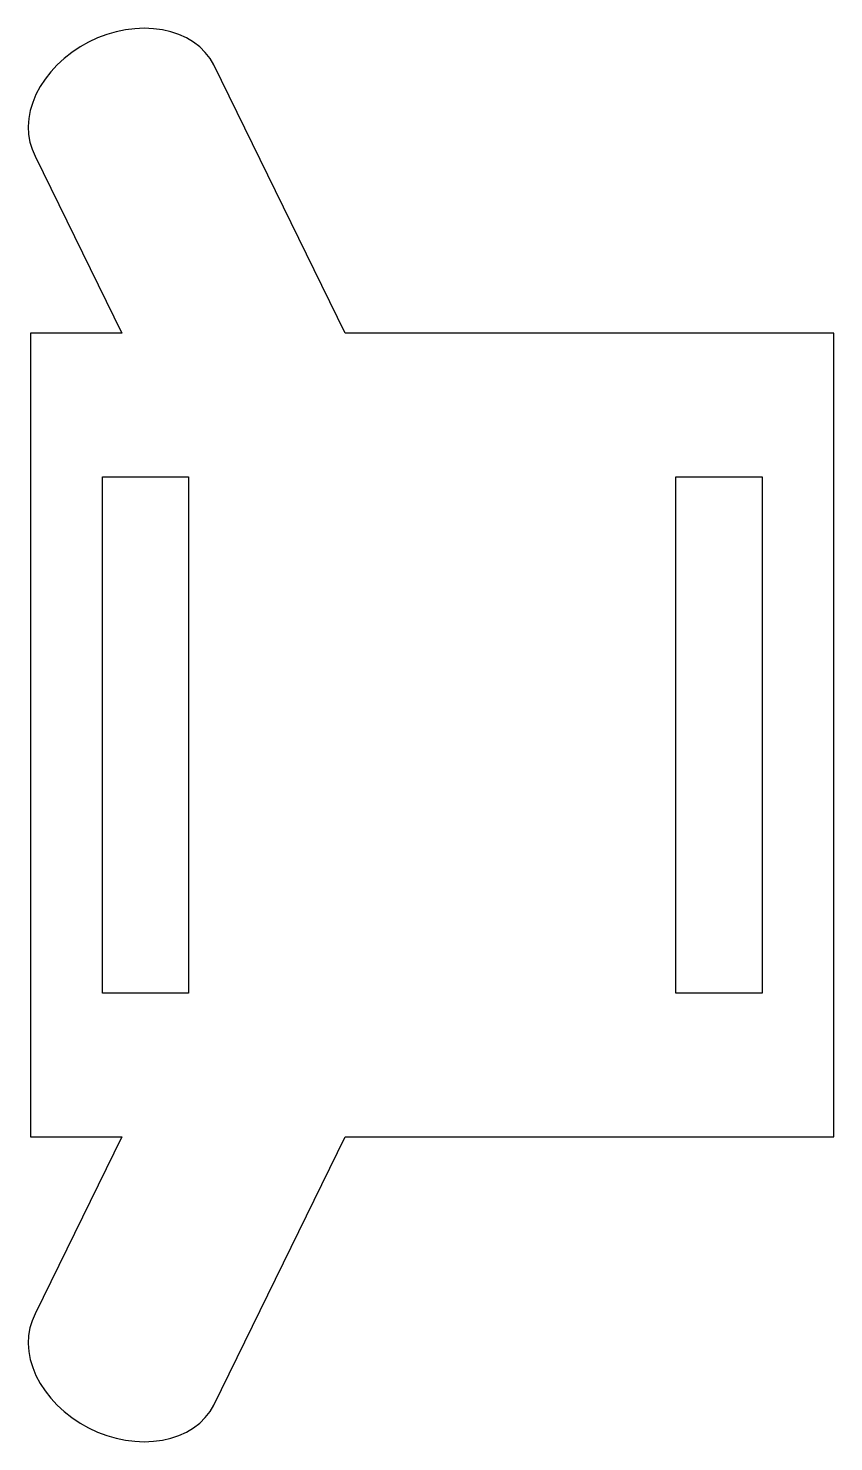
# Model space of a CAD drawing. Header units: metres. Extents: x -14.1 to 14, y -24.6 to 24.6.
import ezdxf

# ---------------------------------------------------------------- set-up
doc = ezdxf.new("R2010")
doc.units = ezdxf.units.M

msp = doc.modelspace()

# ---------------------------------------------------------------- linework, layer by layer
for p, q in [((-10.0374, 24.6329), (-10.3631, 24.619)), ((-9.71831, 24.619), (-10.0374, 24.6329)), ((-11.9803, 24.1497), (-12.2797, 23.9821)), ((-11.6688, 24.2943), (-11.9803, 24.1497)), ((-11.3483, 24.4146), (-11.6688, 24.2943)), ((-11.0217, 24.5094), (-11.3483, 24.4146)), ((-10.6922, 24.5778), (-11.0217, 24.5094)), ((-10.3631, 24.619), (-10.6922, 24.5778)), ((-9.40894, 24.5778), (-9.71831, 24.619)), ((-9.11221, 24.5094), (-9.40894, 24.5778)), ((-8.83102, 24.4146), (-9.11221, 24.5094)), ((-8.56807, 24.2943), (-8.83102, 24.4146)), ((-8.32587, 24.1497), (-8.56807, 24.2943)), ((-8.10677, 23.9821), (-8.32587, 24.1497)), ((-12.5641, 23.7931), (-12.8308, 23.5847)), ((-12.2797, 23.9821), (-12.5641, 23.7931)), ((-7.91286, 23.7931), (-8.10677, 23.9821)), ((-7.74603, 23.5847), (-7.91286, 23.7931)), ((-13.0772, 23.3587), (-13.3009, 23.1173)), ((-12.8308, 23.5847), (-13.0772, 23.3587)), ((-7.60788, 23.3587), (-7.74603, 23.5847)), ((-3.03659, 14), (-7.60788, 23.3587)), ((-13.4998, 22.863), (-13.672, 22.5981)), ((-13.3009, 23.1173), (-13.4998, 22.863)), ((-13.8158, 22.3252), (-13.9298, 22.0468)), ((-13.672, 22.5981), (-13.8158, 22.3252)), ((-14.0129, 21.7658), (-14.0644, 21.4848)), ((-13.9298, 22.0468), (-14.0129, 21.7658)), ((-14.0644, 21.4848), (-14.0837, 21.2065)), ((-14.0837, 21.2065), (-14.0706, 20.9336)), ((-14.0706, 20.9336), (-14.0253, 20.6687)), ((-14.0253, 20.6687), (-13.9482, 20.4143)), ((-13.9482, 20.4143), (-13.8401, 20.173)), ((-13.8401, 20.173), (-10.8249, 14)), ((-10.8249, 14), (-14, 14)), ((-14, 14), (-14, -14)), ((14, 14), (-3.03659, 14)), ((14, -14), (14, 14)), ((-11.5, -9), (-11.5, 9)), ((-11.5, 9), (-8.5, 9)), ((-8.5, 9), (-8.5, -9)), ((8.5, -9), (8.5, 9)), ((8.5, 9), (11.5, 9)), ((11.5, 9), (11.5, -9)), ((-8.5, -9), (-11.5, -9)), ((11.5, -9), (8.5, -9)), ((-14, -14), (-10.8249, -14)), ((-10.8249, -14), (-13.8401, -20.173)), ((-7.60788, -23.3587), (-3.03659, -14)), ((-3.03659, -14), (14, -14)), ((-13.8401, -20.173), (-13.9482, -20.4143)), ((-14.0253, -20.6687), (-14.0706, -20.9336)), ((-13.9482, -20.4143), (-14.0253, -20.6687)), ((-14.0706, -20.9336), (-14.0837, -21.2065)), ((-14.0837, -21.2065), (-14.0644, -21.4848)), ((-14.0644, -21.4848), (-14.0129, -21.7658)), ((-14.0129, -21.7658), (-13.9298, -22.0468)), ((-13.9298, -22.0468), (-13.8158, -22.3252)), ((-13.8158, -22.3252), (-13.672, -22.5981)), ((-13.672, -22.5981), (-13.4998, -22.863)), ((-13.4998, -22.863), (-13.3009, -23.1173)), ((-13.3009, -23.1173), (-13.0772, -23.3587)), ((-13.0772, -23.3587), (-12.8308, -23.5847)), ((-12.8308, -23.5847), (-12.5641, -23.7931)), ((-7.91286, -23.7931), (-7.74603, -23.5847)), ((-7.74603, -23.5847), (-7.60788, -23.3587)), ((-12.5641, -23.7931), (-12.2797, -23.9821)), ((-12.2797, -23.9821), (-11.9803, -24.1497)), ((-8.32587, -24.1497), (-8.10677, -23.9821)), ((-8.10677, -23.9821), (-7.91286, -23.7931)), ((-11.9803, -24.1497), (-11.6688, -24.2943)), ((-11.6688, -24.2943), (-11.3483, -24.4146)), ((-11.3483, -24.4146), (-11.0217, -24.5094)), ((-11.0217, -24.5094), (-10.6922, -24.5778)), ((-10.6922, -24.5778), (-10.3631, -24.619)), ((-10.3631, -24.619), (-10.0374, -24.6329)), ((-10.0374, -24.6329), (-9.71831, -24.619)), ((-9.71831, -24.619), (-9.40894, -24.5778)), ((-9.40894, -24.5778), (-9.11221, -24.5094)), ((-9.11221, -24.5094), (-8.83102, -24.4146)), ((-8.83102, -24.4146), (-8.56807, -24.2943)), ((-8.56807, -24.2943), (-8.32587, -24.1497))]:
    msp.add_line(p, q)

doc.saveas('drawing.dxf')
